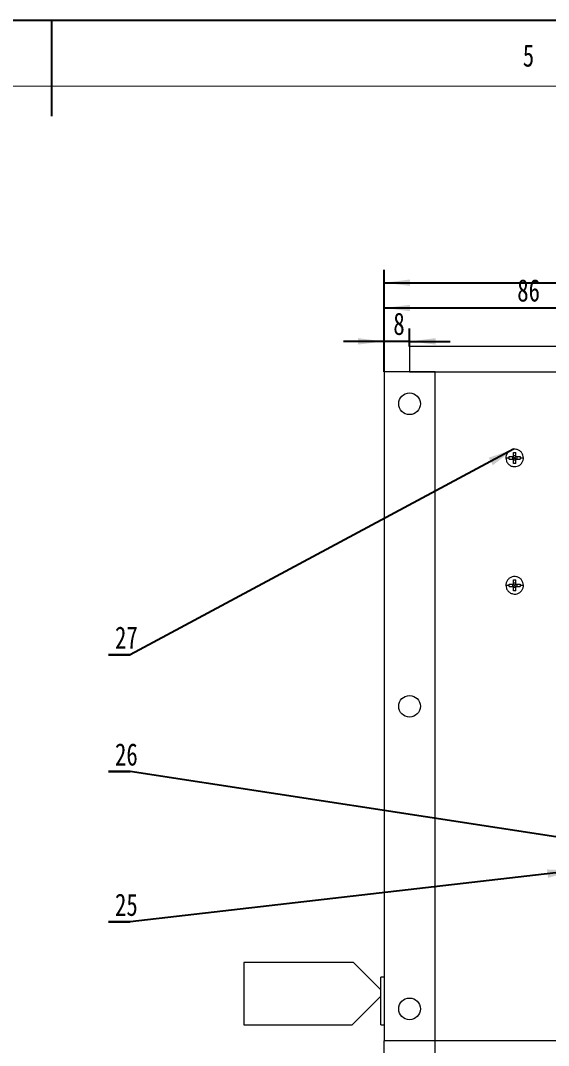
# Model space of a CAD drawing. Header units: millimetres. Extents: x -3 to 1189, y 0 to 841.
# Drawn here: x 589.6 to 672.5, y 680.1 to 841 of the extents above; entities that cross this region are included whole.
import ezdxf

# ---------------------------------------------------------------- set-up
doc = ezdxf.new("R2010")
doc.units = ezdxf.units.MM
for name, color, linetype in [('10', 7, 'Continuous'), ('5', 7, 'Continuous'), ('9', 7, 'Continuous')]:
    doc.layers.add(name, color=color, linetype=linetype)
doc.styles.add('SLDTEXTSTYLE0', font='hyswlongfangsong.ttf')
doc.styles.get("Standard").update_dxf_attribs({"font": 'hyswlongfangsong.ttf'})
doc.dimstyles.new('SLDDIMSTYLE0', dxfattribs={"dimtxt": 3.5, "dimasz": 4.08, "dimexe": 0, "dimexo": 0.0625, "dimgap": 0.875, "dimtad": 2, "dimlfac": 2, "dimrnd": 1e-09, "dimzin": 12, "dimdsep": 46, "dimtxsty": 'SLDTEXTSTYLE0', "dimsah": 1, "dimcen": 0.09, "dimadec": 0, "dimazin": 3, "dimtfac": 1, "dimtofl": 0, "dimtmove": 0, "dimatfit": 3, "dimfxl": 1, "dimfrac": 2, "dimtolj": 1, "dimtzin": 12, "dimarcsym": 0})
doc.dimstyles.new('SLDDIMSTYLE2', dxfattribs={"dimtxt": 3.5, "dimasz": 4.08, "dimexe": 0, "dimexo": 0.0625, "dimgap": 0.875, "dimtad": 2, "dimlfac": 2, "dimrnd": 1e-09, "dimzin": 12, "dimdsep": 46, "dimtxsty": 'SLDTEXTSTYLE0', "dimsah": 1, "dimcen": 0.09, "dimadec": 0, "dimazin": 3, "dimtfac": 1, "dimtmove": 0, "dimatfit": 0, "dimfxl": 1, "dimfrac": 2, "dimtolj": 1, "dimtzin": 12, "dimarcsym": 0})
doc.dimstyles.new('SLDDIMSTYLE3', dxfattribs={"dimtxt": 0.18, "dimasz": 4.08, "dimexe": 0, "dimexo": 0.0625, "dimgap": 0, "dimtad": 0, "dimtih": 1, "dimtoh": 1, "dimdec": 0, "dimrnd": 1e-09, "dimzin": 0, "dimdsep": 46, "dimtxsty": 'Standard', "dimsah": 1, "dimcen": 0.09, "dimadec": 0, "dimazin": 0, "dimtfac": 4.08, "dimtdec": 0, "dimtofl": 0, "dimtmove": 0, "dimatfit": 3, "dimfxl": 1, "dimfrac": 2, "dimtolj": 1, "dimtzin": 0, "dimarcsym": 0})
doc.dimstyles.new('SLDDIMSTYLE4', dxfattribs={"dimtxt": 0.18, "dimasz": 1.016, "dimexe": 0, "dimexo": 0.0625, "dimgap": 0, "dimtad": 0, "dimtih": 1, "dimtoh": 1, "dimdec": 0, "dimrnd": 1e-09, "dimzin": 0, "dimdsep": 46, "dimtxsty": 'Standard', "dimblk1": 'DOT', "dimblk2": 'DOT', "dimsah": 1, "dimcen": 0.09, "dimadec": 0, "dimazin": 0, "dimtfac": 1.016, "dimtdec": 0, "dimtofl": 0, "dimtmove": 0, "dimatfit": 3, "dimldrblk": 'DOT', "dimfxl": 1, "dimfrac": 2, "dimtolj": 1, "dimtzin": 0, "dimarcsym": 0})

# ---------------------------------------------------------------- blocks, each defined once
blk = doc.blocks.new('_D_10')
at = {"layer": '10'}
for p, q in [((646.72, 785.83), (646.72, 797.87)), ((646.72, 795.87), (689.72, 795.87))]:
    blk.add_line(p, q, dxfattribs=at)
for points in [[(646.72, 795.87), (650.8, 795.36), (650.8, 796.37)], [(689.72, 795.87), (685.64, 796.37), (685.64, 795.36)]]:
    blk.add_solid(points, dxfattribs=at)
at = {"layer": '10', "insert": (667.62, 800.38), "char_height": 3.5, "attachment_point": 1, "style": 'SLDTEXTSTYLE0'}
blk.add_mtext('86', dxfattribs=at)
blk = doc.blocks.new('_D_11')
at = {"layer": '10'}
for p, q in [((646.72, 785.83), (646.72, 801.83)), ((745.22, 785.83), (745.22, 801.83)), ((646.72, 799.83), (745.22, 799.83))]:
    blk.add_line(p, q, dxfattribs=at)
for points in [[(646.72, 799.83), (650.8, 799.32), (650.8, 800.34)], [(745.22, 799.83), (741.14, 800.34), (741.14, 799.32)]]:
    blk.add_solid(points, dxfattribs=at)
at = {"layer": '10', "insert": (691.29, 804.34), "char_height": 3.5, "attachment_point": 1, "style": 'SLDTEXTSTYLE0'}
blk.add_mtext('197', dxfattribs=at)
blk = doc.blocks.new('_D_12')
at = {"layer": '10'}
for p, q in [((646.72, 785.83), (646.72, 792.62)), ((650.72, 789.83), (650.72, 792.62)), ((646.72, 790.62), (640.37, 790.62)), ((650.72, 790.62), (646.72, 790.62)), ((650.72, 790.62), (657.07, 790.62))]:
    blk.add_line(p, q, dxfattribs=at)
for points in [[(646.72, 790.62), (642.64, 791.13), (642.64, 790.12)], [(650.72, 790.62), (654.8, 790.12), (654.8, 791.13)]]:
    blk.add_solid(points, dxfattribs=at)
at = {"layer": '10', "insert": (648.17, 795.14), "char_height": 3.5, "attachment_point": 1, "style": 'SLDTEXTSTYLE0'}
blk.add_mtext('8', dxfattribs=at)
blk = doc.blocks.new('SW_NOTE_18')
at = {"layer": '10', "color": 0}
for p, q in [((-3.4, 0), (0, 0)), ((0, 0), (-3.4, 0)), ((-3.4, 0), (0, 0)), ((0, 0), (-3.4, 0)), ((-3.4, 0), (0, 0)), ((0, 0), (-3.4, 0))]:
    blk.add_line(p, q, dxfattribs=at)
at = {"layer": '10', "color": 0, "insert": (-0.61, 4.44), "char_height": 3.5, "attachment_point": 2, "style": 'SLDTEXTSTYLE0'}
blk.add_mtext('27', dxfattribs=at)
blk = doc.blocks.new('SW_NOTE_25')
at = {"layer": '10', "color": 0}
for p, q in [((-3.4, 0), (0, 0)), ((0, 0), (-3.4, 0)), ((-3.4, 0), (0, 0)), ((0, 0), (-3.4, 0)), ((-3.4, 0), (0, 0)), ((0, 0), (-3.4, 0))]:
    blk.add_line(p, q, dxfattribs=at)
at = {"layer": '10', "color": 0, "insert": (-0.61, 4.44), "char_height": 3.5, "attachment_point": 2, "style": 'SLDTEXTSTYLE0'}
blk.add_mtext('25', dxfattribs=at)
blk = doc.blocks.new('SW_NOTE_26')
at = {"layer": '10', "color": 0}
for p, q in [((-3.4, 0), (0, 0)), ((0, 0), (-3.4, 0)), ((-3.4, 0), (0, 0)), ((0, 0), (-3.4, 0)), ((-3.4, 0), (0, 0)), ((0, 0), (-3.4, 0))]:
    blk.add_line(p, q, dxfattribs=at)
at = {"layer": '10', "color": 0, "insert": (-0.61, 4.44), "char_height": 3.5, "attachment_point": 2, "style": 'SLDTEXTSTYLE0'}
blk.add_mtext('26', dxfattribs=at)
blk = doc.blocks.new('_DOT')
at = {"color": 0, "linetype": 'ByBlock', "lineweight": -2}
blk.add_line((-0.5, 0), (-1, 0), dxfattribs=at)
at = {"color": 0, "linetype": 'ByBlock', "const_width": 0.5}
blk.add_lwpolyline([(-0.25, 0, 1), (0.25, 0, 1)], format="xyb", close=True, dxfattribs=at)

msp = doc.modelspace()

# ---------------------------------------------------------------- linework, layer by layer
at = {"color": 7, "linetype": 'Continuous', "lineweight": 15}
for p, q in [((741.2154, 789.8278), (650.7154, 789.8278)), ((650.7154, 789.8278), (650.7154, 785.8278)), ((654.7154, 785.8278), (646.7154, 785.8278)), ((646.7154, 785.8278), (646.7154, 680.8278)), ((650.7154, 785.8278), (741.2154, 785.8278)), ((654.7154, 680.8278), (654.7154, 785.8278)), ((666.3404, 772.3278), (666.3495, 772.5278)), ((666.3495, 772.5278), (667.0154, 772.5278)), ((666.8983, 772.5278), (666.8983, 772.1278)), ((667.0154, 773.1937), (667.4154, 773.1937)), ((667.4154, 772.6449), (667.0154, 772.6449)), ((667.4154, 772.5278), (668.0813, 772.5278)), ((667.5325, 772.5278), (667.5325, 772.1278)), ((668.0813, 772.5278), (668.0904, 772.3278)), ((665.8404, 772.3278), (666.3404, 772.3278)), ((666.3495, 772.1278), (666.3404, 772.3278)), ((666.3495, 772.1278), (667.0154, 772.1278)), ((667.0154, 772.0108), (667.4154, 772.0108)), ((667.4154, 771.462), (667.0154, 771.462)), ((667.201, 772.3135), (667.201, 772.3422)), ((667.2297, 772.3422), (667.201, 772.3422)), ((667.2297, 772.3135), (667.201, 772.3135)), ((667.2297, 772.3135), (667.2297, 772.3422)), ((667.4154, 772.1278), (668.0813, 772.1278)), ((668.0904, 772.3278), (668.0813, 772.1278)), ((668.0904, 772.3278), (668.5904, 772.3278)), ((667.0154, 753.1937), (667.4154, 753.1937)), ((665.8404, 752.3278), (666.3404, 752.3278)), ((666.3404, 752.3278), (666.3495, 752.5278)), ((666.3495, 752.1278), (666.3404, 752.3278)), ((666.3495, 752.5278), (667.0154, 752.5278)), ((666.3495, 752.1278), (667.0154, 752.1278)), ((666.8983, 752.5278), (666.8983, 752.1278)), ((667.4154, 752.6449), (667.0154, 752.6449)), ((667.0154, 752.0108), (667.4154, 752.0108)), ((667.201, 752.3135), (667.201, 752.3422)), ((667.2297, 752.3422), (667.201, 752.3422)), ((667.2297, 752.3135), (667.201, 752.3135)), ((667.2297, 752.3135), (667.2297, 752.3422)), ((667.4154, 752.5278), (668.0813, 752.5278)), ((667.4154, 752.1278), (668.0813, 752.1278)), ((667.5325, 752.5278), (667.5325, 752.1278)), ((668.0813, 752.5278), (668.0904, 752.3278)), ((668.0904, 752.3278), (668.0813, 752.1278)), ((668.0904, 752.3278), (668.5904, 752.3278)), ((667.4154, 751.462), (667.0154, 751.462)), ((624.7154, 693.1278), (624.7154, 683.3278)), ((641.9154, 693.1278), (624.7154, 693.1278)), ((646.2154, 688.8278), (641.9154, 693.1278)), ((646.7154, 690.8278), (646.2154, 690.8278)), ((646.2154, 683.3278), (646.2154, 690.8278)), ((641.7154, 683.3278), (646.2154, 687.8278)), ((624.7154, 683.3278), (641.7154, 683.3278)), ((646.2154, 683.3278), (646.7154, 683.3278)), ((654.7154, 680.8278), (646.7154, 680.8278)), ((646.7154, 658.3278), (646.7154, 680.8278)), ((654.7154, 676.8278), (654.7154, 680.8278)), ((737.2154, 680.8278), (654.7154, 680.8278))]:
    msp.add_line(p, q, dxfattribs=at)
for centre in [(650.7154, 780.8278), (650.7154, 733.3278), (650.7154, 685.8278)]:
    msp.add_circle(centre, 1.7, dxfattribs=at)
for points, knots in [([(668.5904, 772.3278), (668.5752, 772.4824), (668.5448, 772.7917), (668.3078, 773.2032), (667.9587, 773.5161), (667.5229, 773.695), (667.0532, 773.7197), (666.6016, 773.5876), (666.2189, 773.3133), (665.95, 772.9283), (665.8485, 772.5782), (665.842, 772.376), (665.8404, 772.3278)], [0, 0, 0, 0, 0.10737268, 0.21474531, 0.32211781, 0.42949029, 0.53686261, 0.64423548, 0.75160726, 0.85898031, 0.96635184, 1, 1, 1, 1]), ([(667.201, 772.3422), (667.1601, 772.3797), (667.0906, 772.4433), (667.0263, 772.5032), (666.9999, 772.5278)], [0, 0, 0, 0, 0.58967144, 1, 1, 1, 1]), ([(667.0154, 772.5278), (667.0154, 772.6796), (667.0154, 772.921), (667.0154, 773.1198), (667.0154, 773.1937)], [0, 0, 0, 0, 0.62863701, 1, 1, 1, 1]), ([(667.201, 772.3422), (667.1635, 772.3831), (667.0999, 772.4526), (667.04, 772.5169), (667.0154, 772.5433)], [0, 0, 0, 0, 0.58966687, 1, 1, 1, 1]), ([(667.2297, 772.3422), (667.2672, 772.3831), (667.3309, 772.4526), (667.3908, 772.5169), (667.4154, 772.5433)], [0, 0, 0, 0, 0.58966435, 1, 1, 1, 1]), ([(667.4309, 772.5278), (667.4045, 772.5032), (667.3402, 772.4433), (667.2707, 772.3797), (667.2297, 772.3422)], [0, 0, 0, 0, 0.41032187, 1, 1, 1, 1]), ([(667.4154, 772.5278), (667.4154, 772.6796), (667.4154, 772.921), (667.4154, 773.1198), (667.4154, 773.1937)], [0, 0, 0, 0, 0.62863701, 1, 1, 1, 1]), ([(665.8404, 772.3278), (665.8556, 772.1732), (665.886, 771.864), (666.123, 771.4524), (666.4721, 771.1396), (666.9079, 770.9607), (667.3776, 770.9359), (667.8292, 771.0681), (668.2119, 771.3423), (668.4808, 771.7274), (668.5823, 772.0775), (668.5888, 772.2796), (668.5904, 772.3278)], [0, 0, 0, 0, 0.10737258, 0.21474532, 0.32211772, 0.4294897, 0.53686236, 0.64423422, 0.75160726, 0.85897879, 0.9663519, 1, 1, 1, 1]), ([(667.201, 772.3135), (667.1601, 772.276), (667.0906, 772.2124), (667.0263, 772.1524), (666.9999, 772.1278)], [0, 0, 0, 0, 0.58965872, 1, 1, 1, 1]), ([(667.0154, 772.1124), (667.04, 772.1387), (667.0999, 772.203), (667.1635, 772.2725), (667.201, 772.3135)], [0, 0, 0, 0, 0.41034545, 1, 1, 1, 1]), ([(667.0154, 771.462), (667.0154, 771.591), (667.0154, 771.7964), (667.0154, 772.0381), (667.0154, 772.1278)], [0, 0, 0, 0, 0.62863239, 1, 1, 1, 1]), ([(667.4154, 772.1124), (667.3908, 772.1387), (667.3309, 772.203), (667.2672, 772.2725), (667.2297, 772.3135)], [0, 0, 0, 0, 0.41034362, 1, 1, 1, 1]), ([(667.4309, 772.1278), (667.4044, 772.1525), (667.34, 772.2124), (667.2706, 772.276), (667.2297, 772.3135)], [0, 0, 0, 0, 0.41190488, 1, 1, 1, 1]), ([(667.4154, 771.462), (667.4154, 771.591), (667.4154, 771.7964), (667.4154, 772.0381), (667.4154, 772.1278)], [0, 0, 0, 0, 0.62863239, 1, 1, 1, 1]), ([(668.5904, 752.3278), (668.5752, 752.4824), (668.5448, 752.7917), (668.3078, 753.2032), (667.9587, 753.5161), (667.5229, 753.695), (667.0532, 753.7197), (666.6016, 753.5876), (666.2189, 753.3133), (665.95, 752.9283), (665.8485, 752.5782), (665.842, 752.376), (665.8404, 752.3278)], [0, 0, 0, 0, 0.10737191, 0.21474464, 0.32211724, 0.42948981, 0.53686222, 0.6442347, 0.75160707, 0.85898022, 0.96635268, 1, 1, 1, 1]), ([(667.0154, 752.5278), (667.0154, 752.6796), (667.0154, 752.921), (667.0154, 753.1198), (667.0154, 753.1937)], [0, 0, 0, 0, 0.62863256, 1, 1, 1, 1]), ([(667.4154, 752.5278), (667.4154, 752.6796), (667.4154, 752.921), (667.4154, 753.1198), (667.4154, 753.1937)], [0, 0, 0, 0, 0.62863256, 1, 1, 1, 1]), ([(665.8404, 752.3278), (665.8556, 752.1732), (665.886, 751.864), (666.123, 751.4524), (666.4721, 751.1396), (666.9079, 750.9607), (667.3776, 750.9359), (667.8292, 751.0681), (668.2119, 751.3423), (668.4808, 751.7274), (668.5823, 752.0775), (668.5888, 752.2796), (668.5904, 752.3278)], [0, 0, 0, 0, 0.10737256, 0.21474529, 0.32211767, 0.42948963, 0.53686231, 0.64423441, 0.75160743, 0.85897965, 0.9663519, 1, 1, 1, 1]), ([(667.201, 752.3422), (667.1601, 752.3797), (667.0906, 752.4433), (667.0263, 752.5032), (666.9999, 752.5278)], [0, 0, 0, 0, 0.58965402, 1, 1, 1, 1]), ([(667.201, 752.3135), (667.1601, 752.276), (667.0906, 752.2124), (667.0263, 752.1524), (666.9999, 752.1278)], [0, 0, 0, 0, 0.58965872, 1, 1, 1, 1]), ([(667.201, 752.3422), (667.1635, 752.3831), (667.0999, 752.4526), (667.04, 752.5169), (667.0154, 752.5433)], [0, 0, 0, 0, 0.58966289, 1, 1, 1, 1]), ([(667.0154, 752.1124), (667.04, 752.1387), (667.0999, 752.203), (667.1635, 752.2725), (667.201, 752.3135)], [0, 0, 0, 0, 0.41035088, 1, 1, 1, 1]), ([(667.0154, 751.462), (667.0154, 751.5911), (667.0154, 751.7964), (667.0154, 752.0381), (667.0154, 752.1278)], [0, 0, 0, 0, 0.62863075, 1, 1, 1, 1]), ([(667.2297, 752.3422), (667.2672, 752.3831), (667.3309, 752.4526), (667.3908, 752.5169), (667.4154, 752.5433)], [0, 0, 0, 0, 0.58966036, 1, 1, 1, 1]), ([(667.4309, 752.5278), (667.4045, 752.5032), (667.3402, 752.4433), (667.2707, 752.3797), (667.2297, 752.3422)], [0, 0, 0, 0, 0.41033928, 1, 1, 1, 1]), ([(667.4154, 752.1124), (667.3908, 752.1387), (667.3309, 752.203), (667.2672, 752.2725), (667.2297, 752.3135)], [0, 0, 0, 0, 0.41033964, 1, 1, 1, 1]), ([(667.4309, 752.1278), (667.4044, 752.1525), (667.34, 752.2124), (667.2706, 752.276), (667.2297, 752.3135)], [0, 0, 0, 0, 0.41190488, 1, 1, 1, 1]), ([(667.4154, 751.462), (667.4154, 751.5911), (667.4154, 751.7964), (667.4154, 752.0381), (667.4154, 752.1278)], [0, 0, 0, 0, 0.62863075, 1, 1, 1, 1])]:
    msp.add_open_spline(points, degree=3, knots=knots, dxfattribs=at)
at = {"layer": '10', "color": 7}
for p, q in [((594.5, 841), (594.5, 831)), ((594.5, 831), (594.5, 826))]:
    msp.add_line(p, q, dxfattribs=at)
at = {"layer": '5', "color": 7, "lineweight": 15}
msp.add_line((1178.4503, 831.0499), (24.4505, 830.2687), dxfattribs=at)
at = {"layer": '9', "color": 7}
msp.add_line((1189, 841), (0, 841), dxfattribs=at)

# ---------------------------------------------------------------- block references
at = {"layer": '10'}
for name, p in [('SW_NOTE_18', (606.8761, 741.4261)), ('SW_NOTE_26', (606.8761, 723.09)), ('SW_NOTE_25', (606.8761, 699.4907))]:
    msp.add_blockref(name, p, dxfattribs=at)

# ---------------------------------------------------------------- texts
at = {"layer": '9', "color": 7, "insert": (669.3873, 837.2617), "char_height": 3.5, "attachment_point": 2, "style": 'SLDTEXTSTYLE0'}
msp.add_mtext('5', dxfattribs=at)

# ---------------------------------------------------------------- dimensions: what is measured, and where the dimension line sits
at = {"layer": '10'}
for base, p1, p2, dimstyle, picture, middle in [((745.2154, 799.8278), (646.7154, 785.8278), (745.2154, 785.8278), 'SLDDIMSTYLE0', '_D_11', (693.5865, 799.8278)), ((689.7154, 795.8654), (646.7154, 785.8278), (689.7154, 803.7991), 'SLDDIMSTYLE0', '_D_10', (669.1531, 795.8654)), ((646.7154, 790.6238), (650.7154, 789.8278), (646.7154, 785.8278), 'SLDDIMSTYLE2', '_D_12', (648.9365, 790.6238))]:
    dim = msp.add_linear_dim(base=base, p1=p1, p2=p2, dimstyle=dimstyle, dxfattribs=at)
    dim.commit()
    dim.dimension.update_dxf_attribs({"geometry": picture, "text_midpoint": middle, "dimtype": 160})

# ---------------------------------------------------------------- leaders
for points, dimstyle in [([(667.0562, 773.6936), (606.8761, 741.4261)], 'SLDDIMSTYLE3'), ([(691.1882, 710.1645), (606.8761, 723.09)], 'SLDDIMSTYLE4'), ([(676.4263, 707.5247), (606.8761, 699.4907)], 'SLDDIMSTYLE3')]:
    msp.add_leader(points, dimstyle=dimstyle, dxfattribs=at)

doc.saveas('drawing.dxf')
